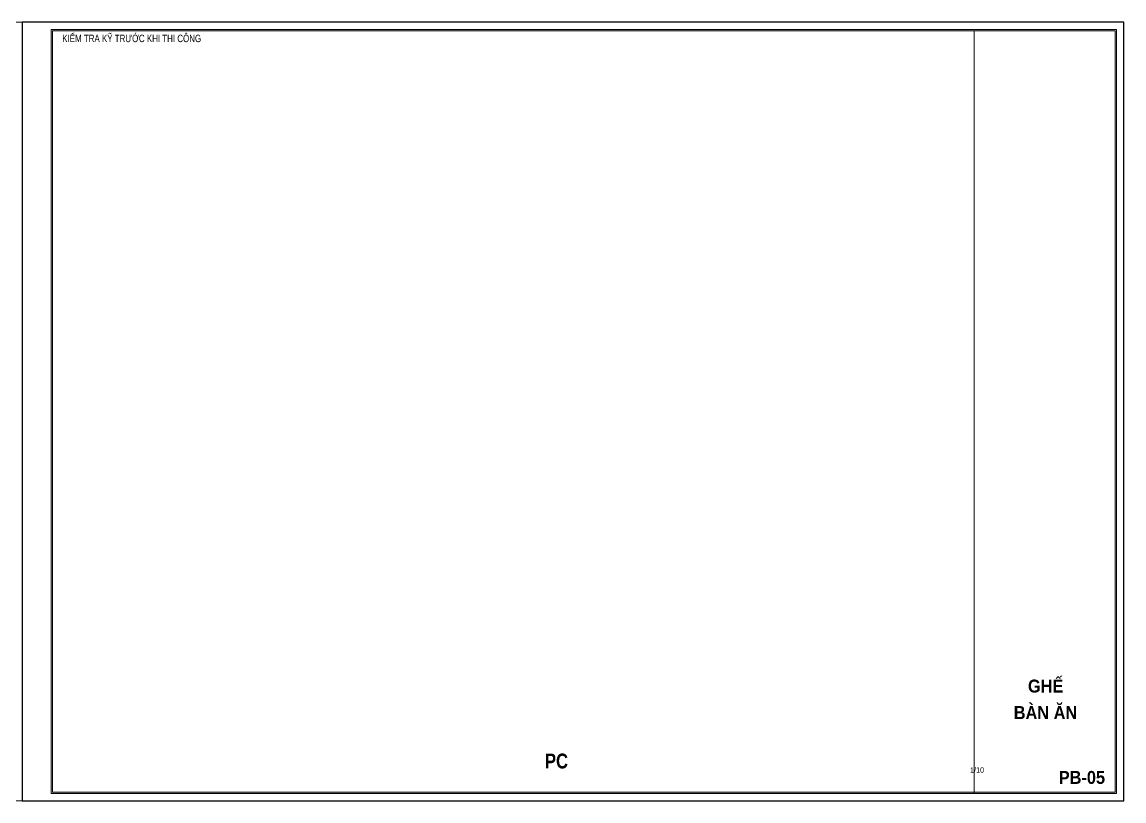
# Model space of a CAD drawing. Header units: millimetres. Extents: x 1589010 to 1594949, y -584021 to -581921.
# Drawn here: x 1591980 to 1594949, y -584021 to -581921 of the extents above; entities that cross this region are included whole.
import ezdxf
from ezdxf.enums import TextEntityAlignment as Align

# ---------------------------------------------------------------- set-up
doc = ezdxf.new("R2010")
doc.units = ezdxf.units.MM
doc.header["$LTSCALE"] = 100
doc.header["$MEASUREMENT"] = 0
doc.layers.get('0').update_dxf_attribs({"lineweight": 13})
doc.layers.add('DWGshare.com_Defpoints_DWGshare.com', color=7, linetype='Continuous', lineweight=13, plot=False)
doc.layers.add('DWGshare.com_IKINA - TEXT_DWGshare.com', color=7, linetype='Continuous', lineweight=20)
doc.layers.add('DWGshare.com_IN NHANH_DWGshare.com', color=4, linetype='Continuous')
doc.styles.add('IKINA 1', font='CN-Arial.ttf', dxfattribs={"width": 0.8})
doc.styles.add('IKINA 2', font='arial.ttf', dxfattribs={"width": 0.8})
doc.styles.add('IKINA 3', font='arialbd.ttf', dxfattribs={"width": 0.9})

# ---------------------------------------------------------------- blocks, each defined once
blk = doc.blocks.new('KHUNG A4 1-100')
h = blk.add_hatch(color=256)
h.paths.add_polyline_path([(825, 20766), (29462, 20766), (29462, 234), (825, 234)], flags=16)
h.paths.add_polyline_path([(29498, 199), (789, 199), (789, 20801), (29498, 20801)])
blk.add_line((25662, 20766), (25662, 199))
for points in [[(29498, 199), (789, 199), (789, 20801), (29498, 20801)], [(825, 20766), (29462, 20766), (29462, 234), (825, 234)]]:
    blk.add_lwpolyline(points, close=True)
at = {"layer": 'DWGshare.com_Defpoints_DWGshare.com'}
blk.add_lwpolyline([(0, 21000), (29697, 21000), (29697, 0), (0, 0)], close=True, dxfattribs=at)

msp = doc.modelspace()

# ---------------------------------------------------------------- linework, layer by layer
at = {"layer": 'DWGshare.com_IN NHANH_DWGshare.com'}
msp.add_lwpolyline([(1591979.6, -584020.8), (1594949.3, -584020.8), (1594949.3, -581920.8), (1591979.6, -581920.8)], close=True, dxfattribs=at)

# ---------------------------------------------------------------- block references
at = {"layer": 'DWGshare.com_IKINA - TEXT_DWGshare.com'}
ref = msp.add_blockref('KHUNG A4 1-100', (1589009.9, -584020.8), dxfattribs=dict(at, xscale=0.1000000000931323, yscale=0.1000000000931323, zscale=0.1000000000931323))
ref.add_attrib('SH', 'PB-04', dxfattribs={"layer": '0', "height": 35, "style": 'IKINA 3', "width": 0.9}).set_placement((1591866.2, -583957.4), align=Align.MIDDLE_CENTER)
ref.add_attrib('1/..', '1/10', dxfattribs={"layer": '0', "height": 14, "style": 'IKINA 2', "width": 0.8}).set_placement((1591583.8, -583944.4), align=Align.CENTER)
ref.add_attrib('BANVE', 'GHẾ', dxfattribs={"layer": '0', "height": 35, "style": 'IKINA 3', "width": 0.9}).set_placement((1591768.5, -583728.6), align=Align.CENTER)
ref.add_attrib('BANVE2', 'BÀN ĂN', dxfattribs={"layer": '0', "height": 35, "style": 'IKINA 3', "width": 0.9}).set_placement((1591768.1, -583800.1), align=Align.CENTER)
ref = msp.add_blockref('KHUNG A4 1-100', (1591979.6, -584020.8), dxfattribs=dict(at, xscale=0.1000000000931323, yscale=0.1000000000931323, zscale=0.1000000000931323))
ref.add_attrib('SH', 'PB-05', dxfattribs={"layer": '0', "height": 35, "style": 'IKINA 3', "width": 0.9}).set_placement((1594835.9, -583957.4), align=Align.MIDDLE_CENTER)
ref.add_attrib('1/..', '1/10', dxfattribs={"layer": '0', "height": 14, "style": 'IKINA 2', "width": 0.8}).set_placement((1594553.4, -583944.4), align=Align.CENTER)
ref.add_attrib('BANVE', 'GHẾ', dxfattribs={"layer": '0', "height": 35, "style": 'IKINA 3', "width": 0.9}).set_placement((1594738.2, -583728.6), align=Align.CENTER)
ref.add_attrib('BANVE2', 'BÀN ĂN', dxfattribs={"layer": '0', "height": 35, "style": 'IKINA 3', "width": 0.9}).set_placement((1594737.8, -583800.1), align=Align.CENTER)

# ---------------------------------------------------------------- texts
at = {"style": 'IKINA 3', "width": 0.8}
msp.add_text('PC', height=40, dxfattribs=at).set_placement((1593420, -583933.1), align=Align.CENTER)
at = {"layer": 'DWGshare.com_IKINA - TEXT_DWGshare.com', "insert": (1592088, -581955), "char_height": 20, "width": 553.576, "attachment_point": 1, "style": 'IKINA 1'}
msp.add_mtext('KIỂM TRA KỸ TRƯỚC KHI THI CÔNG', dxfattribs=at)

doc.saveas('drawing.dxf')
